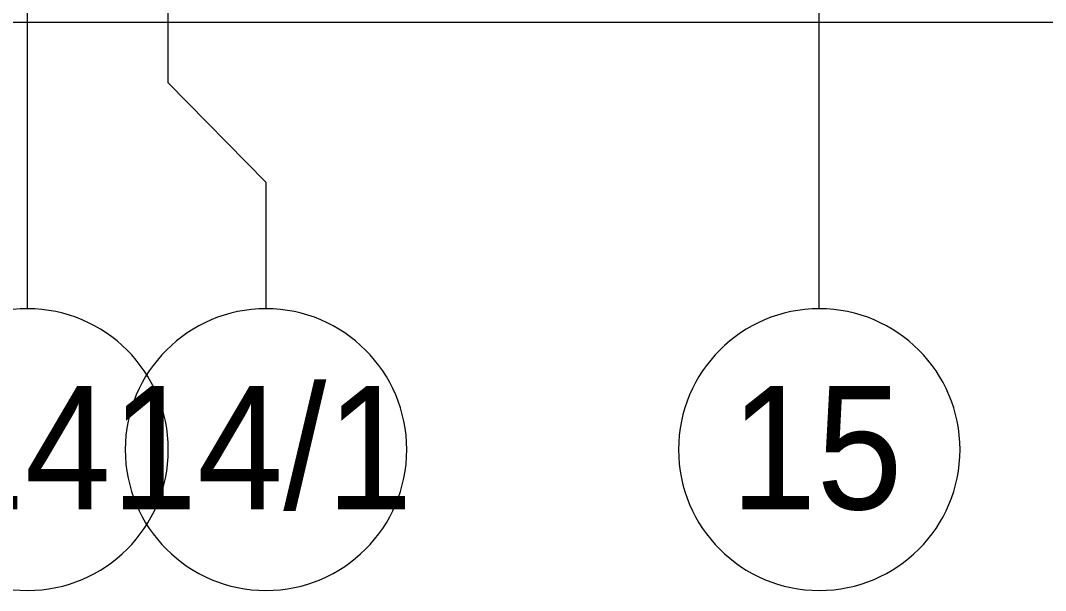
# Model space of a CAD drawing. Header units: millimetres. Extents: x -249154 to 415037, y -45458 to 354837.
# Drawn here: x 47685 to 53510, y 75680 to 78917 of the extents above; entities that cross this region are included whole.
import ezdxf

# ---------------------------------------------------------------- set-up
doc = ezdxf.new("R2010")
doc.units = ezdxf.units.MM
for name, color, linetype, lineweight in [('A-WALL', 7, 'Continuous', 5), ('Оси', 7, 'Continuous', 9), ('Оси-1', 7, 'Continuous', 20)]:
    doc.layers.add(name, color=color, linetype=linetype, lineweight=lineweight)
doc.styles.add('Arial', font='arial.ttf', dxfattribs={"width": 0.9, "height": 700})

# ---------------------------------------------------------------- blocks, each defined once
blk = doc.blocks.new('Ось сетки - D8-29747960-Объем проектирования 1 этажа')
at = {"layer": 'Оси-1'}
for start, end in [(360, 180), (180, 360)]:
    blk.add_arc((0, 0), 4, start, end, dxfattribs=at)
blk = doc.blocks.new('1floor')
at = {"layer": 'A-WALL'}
blk.add_line((72280, -280), (-290, -280), dxfattribs=at)
at = {"layer": 'Оси'}
for p, q in [((48460, -623.5), (48460, 4376.5)), ((47660, -1906.3), (47660, 3093.7)), ((52160, -1906.3), (52160, 3093.7)), ((48460, -623.5), (49015.3, -1186.8)), ((49015.3, -1186.8), (49015.3, -1906.3))]:
    blk.add_line(p, q, dxfattribs=at)
at = {"layer": 'Оси-1', "xscale": 199.9999999999999, "yscale": 199.9999999999999, "zscale": 199.9999999999999}
for p in [(47660, -2706.3), (49015.3, -2706.3), (52160, -2706.3)]:
    blk.add_blockref('Ось сетки - D8-29747960-Объем проектирования 1 этажа', p, dxfattribs=at)
at = {"layer": 'Оси', "char_height": 700, "attachment_point": 1, "style": 'Arial'}
for s, insert, width in [('14/1', (48134.8, -2345), 2121.265), ('14', (47154.8, -2345), 1212.151), ('15', (51654.8, -2345), 1212.151)]:
    blk.add_mtext(s, dxfattribs=dict(at, insert=insert, width=width))

msp = doc.modelspace()

# ---------------------------------------------------------------- block references
msp.add_blockref('1floor', (64.7, 79186.1))

doc.saveas('drawing.dxf')
